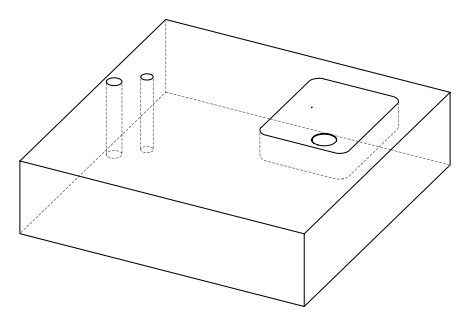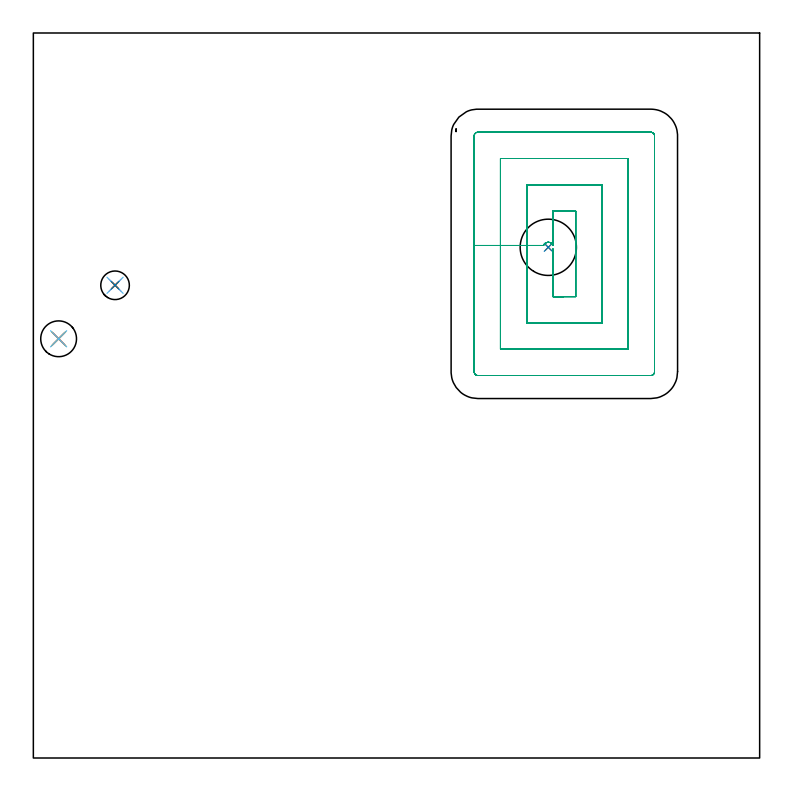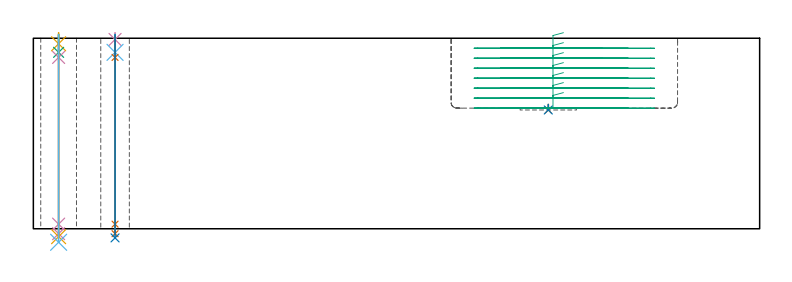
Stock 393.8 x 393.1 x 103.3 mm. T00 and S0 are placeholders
(PLAN: 12 operations, 10 tool changes, 20.2 min)
(1 INDEXABLE_INSERT_DRILL_BLIND_HOLE_FROM_SOLID | STEP1POCKET | NXT0302_010 | 0.02 min | 11531 mm3)
(2 DRILL_TO_ENLARGE_BLIND_HOLE | STEP1POCKET | UGT0301_381 | 0.02 min | 16867 mm3)
(3 MILL_RECTANGULAR_POCKET | POCKET_RECTANGULAR_STRAIGHT | NXT0201_007 | Follow Part, ap 6.25, ae 75% | 17.66 min | 694527 mm3)
(4 SPOT_DRILL | STEP1HOLE | NXT0321_9005460120000 | 0.03 min | 12 mm3)
(5 SPOT_DRILL_1 | STEP1HOLE_1 | NXT0321_9005460120000 | 0.05 min | 169 mm3)
(6 DRILL_BLIND_HOLE_INTO_CENTER | STEP1HOLE | NXT0301_022 | 0.04 min | 169 mm3)
(7 GUN_DRILL_THROUGH_HOLE | STEP1HOLE | UGT0307_001 | 0.5 min | 1850 mm3)
(8 SPADE_DRILL_TO_ENLARGE_THROUGH_HOLE | STEP1HOLE | UGT0306_006 | 0.44 min | 17465 mm3)
(9 DRILL_BLIND_HOLE_INTO_CENTER_1 | STEP1HOLE_1 | NXT0301_022 | 0.04 min | 98 mm3)
(10 GUN_DRILL_THROUGH_HOLE_1 | STEP1HOLE_1 | UGT0307_001 | 0.47 min | 1837 mm3)
(11 SPADE_DRILL_TO_ENLARGE_THROUGH_HOLE_1 | STEP1HOLE_1 | UGT0306_003 | 0.44 min | 10495 mm3)
(12 DRILL_TO_ENLARGE_THROUGH_HOLE | STEP1HOLE_1 | UGT0301_261 | 0.45 min | 17869 mm3)
(TOOL NXT0302_010 | Index. Insert Drill 19.5mm [880-D1950L25-05] | D19.5 PA176 FL98 Z2)
(TOOL UGT0301_381 | Twist Drill Flat Bottom 30.5 mm | D30.5 PA180 FL175 Z2)
(TOOL NXT0201_007 | ENDMILL 25mm [R216.25-25050GCK54P 1620] | D25 R3 FL54 Z5)
(TOOL NXT0321_9005460120000 | NC Spot Drill, 142deg, 12mm, Carbide, Uncoated | D12 PA142 FL30 Z2)
(TOOL NXT0301_022 | Carbide Drill 5.1mm [860.1-0510-015A1-MM 2214] | D5.1 PA140 FL28 Z2)
(TOOL UGT0307_001 | Gun Drill 5 mm | D5 PA130 FL24 Z1)
(TOOL UGT0306_006 | Spade Drill 15.5mm | D15.5 PA132 FL10 Z2)
(TOOL UGT0306_003 | Spade Drill 12.5mm | D12.5 PA132 FL10 Z2)
(TOOL UGT0301_261 | Twist Drill 19.4 mm | D19.4 PA118 FL140 Z2)
(OP 1 INDEXABLE_INSERT_DRILL_BLIND_HOLE_FROM_SOLID)
G17 G21 G94 G90
T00 M6
G54
G17 G0 G90 X279.2 Y276.9 S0 M3
G43 Z113.3 H1
G94 G81 G98 Z64.4 F250. R67.4
G80
M5
M2
(OP 2 DRILL_TO_ENLARGE_BLIND_HOLE)
G17 G21 G94 G90
T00 M6
G54
G17 G0 G90 X279.2 Y276.9 S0 M3
G43 Z113.3 H0
G94 G81 G98 Z64.4 F250. R67.4
G80
M5
M2
(OP 3 MILL_RECTANGULAR_POCKET)
G17 G21 G94 G90
T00 M6
G54
G17 G0 G90 X287.416 Y250.15 S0 M3
G43 Z113.3 H1
Z106.3
G94 G1 X281.75 Z104.782 F250.
Y275.887 Z97.886
Y250.15 F500.
X294.05
Y296.55
X281.75
Y277.913
G3 X281.629 Y278.177 R2.746
X281.416 Y278.518 R2.746
X281.088 Y278.892 R2.744
X277.715 Y279.208 R2.744
G1 X277.572 Y279.109
G3 X277.352 Y278.928 R2.745
X276.649 Y277.913 R2.745
G1 X267.5
Y235.9
X308.3
Y310.8
X267.5
Y277.913
X253.25
Y221.65
X322.55
Y325.05
X253.25
Y277.913
X239.
Y209.4
G3 X241. Y207.4 R2.
G1 X334.8
G3 X336.8 Y209.4 R2.
G1 Y337.3
G3 X334.8 Y339.3 R2.
G1 X241.
G3 X239. Y337.3 R2.
G1 Y277.913
Y276.913
G0 X287.416 Y250.15 Z100.886
G1 X281.75 Z99.368 F250.
Y275.887 Z92.471
Y250.15 F500.
X294.05
Y296.55
X281.75
Y277.913
G3 X281.463 Y278.452 R2.746
G1 X281.42 Y278.512
G3 X277.577 Y279.112 R2.744
X277.012 Y278.556 R2.744
X276.649 Y277.913 R2.745
G1 X267.5
Y235.9
X308.3
Y310.8
X267.5
Y277.913
X253.25
Y221.65
X322.55
Y325.05
X253.25
Y277.913
X239.
Y209.4
G3 X241. Y207.4 R2.
G1 X334.8
G3 X336.8 Y209.4 R2.
G1 Y337.3
G3 X334.8 Y339.3 R2.
G1 X241.
G3 X239. Y337.3 R2.
G1 Y277.913
Y276.913
G0 X287.416 Y250.15 Z95.471
G1 X281.75 Z93.953 F250.
Y275.887 Z87.057
Y250.15 F500.
X294.05
Y296.55
X281.75
Y277.913
G3 X281.463 Y278.452 R2.746
G1 X281.42 Y278.512
G3 X277.577 Y279.112 R2.744
X277.012 Y278.556 R2.744
X276.649 Y277.913 R2.745
G1 X267.5
Y235.9
X308.3
Y310.8
X267.5
Y277.913
X253.25
Y221.65
X322.55
Y325.05
X253.25
Y277.913
X239.
Y209.4
G3 X241. Y207.4 R2.
G1 X334.8
G3 X336.8 Y209.4 R2.
G1 Y337.3
G3 X334.8 Y339.3 R2.
G1 X241.
G3 X239. Y337.3 R2.
G1 Y277.913
Y276.913
G0 X287.416 Y250.15 Z90.057
G1 X281.75 Z88.539 F250.
Y275.887 Z81.643
Y250.15 F500.
X294.05
Y296.55
X281.75
Y277.913
G3 X281.416 Y278.518 R2.746
X277.634 Y279.152 R2.744
X276.898 Y278.395 R2.738
X276.649 Y277.913 R2.745
G1 X267.5
Y235.9
X308.3
Y310.8
X267.5
Y277.913
X253.25
Y221.65
X322.55
Y325.05
X253.25
Y277.913
X239.
Y209.4
G3 X241. Y207.4 R2.
G1 X334.8
G3 X336.8 Y209.4 R2.
G1 Y337.3
G3 X334.8 Y339.3 R2.
G1 X241.
G3 X239. Y337.3 R2.
G1 Y277.913
Y276.913
G0 X287.415 Y250.15 Z84.643
G1 X281.75 Z83.125 F250.
Y275.887 Z76.229
Y250.15 F500.
X294.05
Y296.55
X281.75
Y277.913
G3 X281.413 Y278.522 R2.746
X281.171 Y278.81 R2.743
X277.634 Y279.152 R2.744
X276.983 Y278.518 R2.738
X276.649 Y277.913 R2.746
G1 X267.5
Y235.9
X308.3
Y310.8
X267.5
Y277.913
X253.25
Y221.65
X322.55
Y325.05
X253.25
Y277.913
X239.
Y209.4
G3 X241. Y207.4 R2.
G1 X334.8
G3 X336.8 Y209.4 R2.
G1 Y337.3
G3 X334.8 Y339.3 R2.
G1 X241.
G3 X239. Y337.3 R2.
G1 Y277.913
Y276.913
G0 X287.407 Y250.15 Z79.229
G1 X281.75 Z77.713 F250.
Y275.895 Z70.814
Y250.15 F500.
X294.05
Y296.55
X281.75
Y277.903
G3 X281.318 Y278.645 R2.763
X281.022 Y278.952 R2.743
X277.554 Y279.096 R2.772
X277.089 Y278.653 R2.746
X276.652 Y277.903 R2.809
G1 X267.5
Y235.9
X308.3
Y310.8
X267.5
Y277.903
X253.25
Y221.65
X322.55
Y325.05
X253.25
Y277.903
X239.
Y209.4
G3 X241. Y207.4 R2.
G1 X334.8
G3 X336.8 Y209.4 R2.
G1 Y337.3
G3 X334.8 Y339.3 R2.
G1 X241.
G3 X239. Y337.3 R2.
G1 Y277.903
Y276.903
G0 X287.407 Y250.15 Z73.814
G1 X281.75 Z72.298 F250.
Y275.895 Z65.4
Y250.15 F500.
X294.05
Y296.55
X281.75
Y277.903
G3 X281.281 Y278.689 R2.763
X281.139 Y278.843 R2.769
G1 X281.032 Y278.943
G3 X277.266 Y278.851 R2.772
X276.652 Y277.903 R2.809
G1 X267.5
Y235.9
X308.3
Y310.8
X267.5
Y277.903
X253.25
Y221.65
X322.55
Y325.05
X253.25
Y277.903
X239.
Y209.4
G3 X241. Y207.4 R2.
G1 X334.8
G3 X336.8 Y209.4 R2.
G1 Y337.3
G3 X334.8 Y339.3 R2.
G1 X241.
G3 X239. Y337.3 R2.
G1 Y277.903
Y276.903
G0 Z113.3
M5
M2
(OP 4 SPOT_DRILL)
G17 G21 G94 G90
T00 M6
G54
G17 G0 G90 X44.3 Y256.3 S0 M3
G43 Z113.3 H0
G94 G81 G98 Z102.629 F250. R106.3
G80
M5
M2
(OP 5 SPOT_DRILL_1)
G17 G21 G94 G90
T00 M6
G54
G17 G0 G90 X13.7 Y227.3 S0 M3
G43 Z113.3 H0
G94 G81 G98 Z100.3 F250. R106.3
G80
M5
M2
(OP 6 DRILL_BLIND_HOLE_INTO_CENTER)
G17 G21 G94 G90
T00 M6
G54
G17 G0 G90 X44.3 Y256.3 S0 M3
G43 Z113.3 H1
G94 G81 G98 Z95.65 F250. R105.3
G80
M5
M2
(OP 7 GUN_DRILL_THROUGH_HOLE)
G17 G21 G94 G90
T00 M6
G54
G17 G0 G90 X44.3 Y256.3 M8
G43 Z113.3 H0
Z104.75
S716 M3
G94 G1 Z92.894 F125. M26
G4 X.084
Z2.5 F250.
G4 X.084
Z-2.666 F125.
G4 X.084
M5
M9
G0 Z104.75
Z113.3
M2
(OP 8 SPADE_DRILL_TO_ENLARGE_THROUGH_HOLE)
G17 G21 G94 G90
T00 M6
G54
G17 G0 G90 X44.3 Y256.3 S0 M3
G43 Z113.3 H0
G94 G73 G98 Z-4.951 F250. Q15.464 R105.3
G80
M5
M2
(OP 9 DRILL_BLIND_HOLE_INTO_CENTER_1)
G17 G21 G94 G90
T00 M6
G54
G17 G0 G90 X13.7 Y227.3 S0 M3
G43 Z113.3 H1
G94 G81 G98 Z95.65 F250. R105.3
G80
M5
M2
(OP 10 GUN_DRILL_THROUGH_HOLE_1)
G17 G21 G94 G90
T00 M6
G54
G17 G0 G90 X13.7 Y227.3 M8
G43 Z113.3 H0
Z101.216
S716 M3
G94 G1 Z92.894 F125. M26
G4 X.084
Z2.5 F250.
G4 X.084
Z-2.666 F125.
G4 X.084
M5
M9
G0 Z101.216
Z113.3
M2
(OP 11 SPADE_DRILL_TO_ENLARGE_THROUGH_HOLE_1)
G17 G21 G94 G90
T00 M6
G54
G17 G0 G90 X13.7 Y227.3 S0 M3
G43 Z113.3 H0
G94 G73 G98 Z-4.283 F250. Q11.954 R105.3
G80
M5
M2
(OP 12 DRILL_TO_ENLARGE_THROUGH_HOLE)
G17 G21 G94 G90
T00 M6
G54
G17 G0 G90 X13.7 Y227.3 S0 M3
G43 Z113.3 H0
G94 G73 G98 Z-7.328 F250. Q18.438 R105.3
G80
M5
M2
